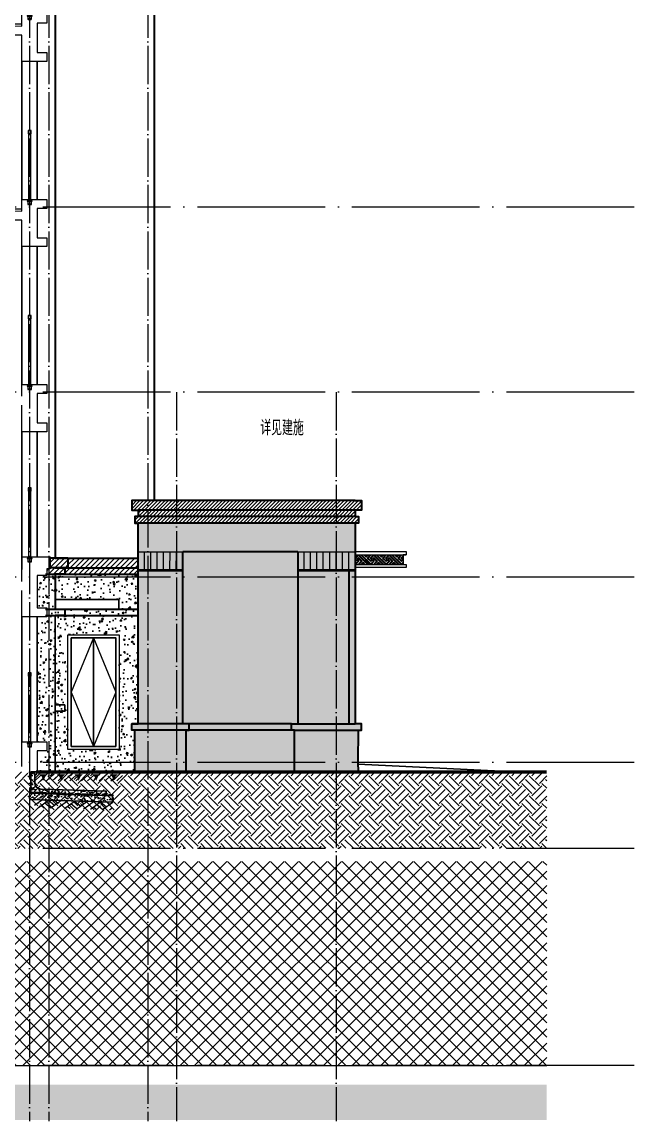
# Model space of a CAD drawing. Extents: x 27938 to 725830, y -209821 to 1628073.
# Drawn here: x 302108 to 311695, y -116695 to -99476 of the extents above; entities that cross this region are included whole.
import ezdxf
from ezdxf.xclip import XClip

# ---------------------------------------------------------------- set-up
doc = ezdxf.new("R2010")
doc.units = 0
doc.header["$LTSCALE"] = 1000
doc.header["$MEASUREMENT"] = 0
doc.header["$XCLIPFRAME"] = 0
for name, pattern in [('#P_--_20B1_001_t3$0$DASH', [0.35, 0.25, -0.1]), ('DASH', [0.35, 0.25, -0.1]), ('DOTE', [2.42, 2, -0.2, 0.02, -0.2])]:
    doc.linetypes.add(name, pattern=pattern)
for name, color, linetype in [('3-剖面填充（细）', 250, 'Continuous'), ('5-平立面看线1', 45, 'Continuous'), ('COLUMN', 9, 'Continuous'), ('PUB_TEXT', 4, 'Continuous'), ('实线层', 7, 'Continuous'), ('看线', 251, 'Continuous'), ('立面-看线', 251, 'Continuous')]:
    doc.layers.add(name, color=color, linetype=linetype)
for name, color, linetype, lineweight in [('DOTE', 19, 'DOTE', 9), ('PUB_HATCH', 8, 'Continuous', 9), ('S_WINDOW', 144, 'Continuous', 15), ('WALL', 9, 'Continuous', 40), ('WINDOW', 144, 'Continuous', 15), ('内粉刷', 37, 'Continuous', 9), ('填充', 251, 'Continuous', 5), ('栏杆', 163, 'Continuous', 5), ('立面-中轮廓线', 213, 'Continuous', 35), ('立面-普通轮廓', 7, 'Continuous', 18), ('立面-栏杆', 105, 'Continuous', 15), ('立面-窗', 129, 'Continuous', 30), ('立面-窗开启线', 250, 'Continuous', 13), ('粉刷', 251, 'Continuous', 9), ('细细', 250, 'Continuous', 0)]:
    doc.layers.add(name, color=color, linetype=linetype, lineweight=lineweight)
doc.styles.add('_TCH_AXIS', font='COMPLEX', dxfattribs={"bigfont": 'GBCBIG'})
pattern_1 = [(50, (28072.99, 249033.25), (143.452037, -12.550427), [15, -165]), (355, (28072.99, 249033.25), (-27.750267, 150.438427), [12, -132]), (100.4514, (28084.94, 249032.2), (115.701876, 137.88791), [12.74804, -140.22842]), (46.1842, (28072.99, 249073.25), (213.44821, -33.1038), [22.5, -247.5]), (96.6356, (28090.77, 249070.5), (186.93254, 194.82357), [19.12206, -210.3426]), (351.1842, (28072.99, 249073.25), (186.93239, 194.82372), [18, -198]), (21, (28092.99, 249063.25), (119.38141, -80.52378), [15, -165]), (326, (28092.99, 249063.25), (48.663066, 145.03001), [12, -132]), (71.4514, (28102.93, 249056.54), (168.044526, 64.5061), [12.74804, -140.22842]), (37.5, (28072.986, 249033.25), (2.431971, 66.578771), [0, -130.4, 0, -134, 0, -132.5]), (7.5, (28072.986, 249033.25), (52.613907, 78.882342), [0, -76.4, 0, -127.4, 0, -50.5]), (327.5, (28028.386, 249033.25), (106.764487, -4.510974), [0, -50, 0, -156, 0, -207]), (317.5, (28008.39, 249033.25), (116.637234, 20.020996), [0, -65, 0, -103.6, 0, -147])]
pattern_2 = [(0, (-467778.096, -379672.087), (16.66875, 9.623705), [11.1125, -22.225]), (120, (-467778.096, -379672.087), (-16.66874801, 9.62370845), [11.1125, -22.225]), (60, (-467778.096, -379672.087), (1.99e-06, 19.24741345), [-22.225, 11.1125])]
pattern_3 = [(315, (145053.3697, 680712.4302), (-1.76776695, -1.76776695), []), (315, (145054.5482, 680712.4302), (-1.76776695, -1.76776695), [])]
pattern_4 = [(315, (145053.3697, 678374.192), (-1.76776695, -1.76776695), []), (315, (145054.5482, 678374.192), (-1.76776695, -1.76776695), [])]
pattern_5 = [(37.5, (-467778.096, -379672.087), (-0.32000626, 9.78826475), [0, -7.7216, 0, -8.636, 0, -8.255]), (7.5, (-467778.096, -379672.087), (8.99046566, 14.33650201), [0, -4.1656, 0, -6.9596, 0, -2.667]), (327.5, (-467784.344, -379672.087), (15.819847405, 0.02874369), [0, -2.54, 0, -9.144, 0, -11.938]), (317.5, (-467784.344, -379672.087), (15.27112905, 4.45858647), [0, -1.27, 0, -5.9944, 0, -6.858])]

# ---------------------------------------------------------------- blocks, each defined once
blk = doc.blocks.new('$LinePat$素土夯实')
at = {"color": 0}
for p, q in [((0, -210), (210, 0)), ((120, -300), (420, 0)), ((420, 0), (608, -188)), ((495, -300), (795, 0)), ((615, 0), (705, -90)), ((210, -210), (300, -300)), ((315, -105), (502, -293)), ((705, -300), (795, -210))]:
    blk.add_line(p, q, dxfattribs=at)
blk = doc.blocks.new('$LinePat$自然土壤')
at = {"color": 0}
for p, q in [((0, -90), (71, -19)), ((0, -300), (211, -89)), ((210, -300), (286, -224)), ((420, -300), (630, -90))]:
    blk.add_line(p, q, dxfattribs=at)
for points in [[(0, 0), (630, 0), (168, -45), (462, -45)], [(168, -45), (462, -45), (252, -132), (378, -132)], [(252, -132), (378, -132), (315, -300)]]:
    blk.add_solid(points, dxfattribs=at)
blk = doc.blocks.new('sanshui')
at = {"layer": '粉刷'}
h = blk.add_hatch(dxfattribs=at)
h.set_pattern_fill('混凝土', color=256, scale=20)
h.set_pattern_definition(pattern_1)
edge = h.paths.add_edge_path()
edge.add_line((346318, 427330), (346258, 427330))
edge.add_line((346258, 427330), (346258, 427160))
edge.add_arc((346158, 427160), 100, 271.7184, 360, ccw=False)
edge.add_line((346161, 427060), (345138, 427030))
edge.add_line((345138, 427030), (345138, 426970))
edge.add_line((345138, 426970), (346318, 427005))
edge.add_line((346318, 427005), (346318, 427330))
h = blk.add_hatch(dxfattribs=at)
h.set_pattern_fill('混凝土', color=256, scale=20)
h.set_pattern_definition(pattern_1)
h.paths.add_polyline_path([(346338, 426896), (346338, 426996), (345038, 426957), (345038, 426857)])
at = {"layer": 'COLUMN'}
for p, q in [((346258, 427330), (346318, 427330)), ((346258, 427160), (346258, 427330)), ((346318, 426995), (346318, 427330)), ((346161, 427060), (345138, 427030)), ((345138, 426960), (345138, 427030)), ((346338, 426996), (345038, 426957)), ((345038, 426857), (345038, 426957)), ((346338, 426896), (345038, 426857))]:
    blk.add_line(p, q, dxfattribs=at)
blk.add_arc((346158, 427160), 100, 271.7184, 0, dxfattribs=at)
at = {"layer": '立面-中轮廓线', "linetype": 'DASH', "ltscale": 0.3}
blk.add_lwpolyline([(345028, 426857), (345028, 426966), (346318, 427005)], dxfattribs=at)
at = {"layer": '粉刷'}
blk.add_line((344881, 427330), (346258, 427330), dxfattribs=at)
at = {"layer": '粉刷', "yscale": 0.4, "zscale": 0.4}
for name, p, xscale, rotation in [('$LinePat$自然土壤', (345157, 427310), -0.4369306507241237, 359.9999999999903), ('$LinePat$自然土壤', (345432, 427310), -0.4369306507241237, 359.9999999999903), ('$LinePat$自然土壤', (345707, 427310), -0.4369306507241237, 359.9999999999903), ('$LinePat$自然土壤', (345983, 427310), -0.4369306507241237, 359.9999999999903), ('$LinePat$自然土壤', (346258, 427310), -0.4369306507241237, 359.9999999999903), ('$LinePat$素土夯实', (345444, 426869), -0.5117605352322558, 1.718358001643932), ('$LinePat$素土夯实', (345851, 426881), -0.5117605352322558, 1.718358001643932), ('$LinePat$素土夯实', (346258, 426893), -0.5117605352322558, 1.718358001643932)]:
    blk.add_blockref(name, p, dxfattribs=dict(at, xscale=xscale, rotation=rotation))
blk = doc.blocks.new('A$C1D9D50FA')
at = {"layer": '立面-栏杆'}
for p, q in [((-15, 0), (-15, 1050)), ((15, 1050), (15, 0))]:
    blk.add_line(p, q, dxfattribs=at)
at = {"layer": '立面-栏杆', "linetype": 'DASH', "ltscale": 0.1}
for p, q in [((40, 0), (-40, 0)), ((-40, 0), (-40, -7)), ((40, -7), (40, 0)), ((-40, -7), (-30, -7)), ((-30, -7), (-30, -51)), ((-22, -7), (22, -7)), ((-22, -51), (-22, -7)), ((-15, -53), (-21, -53)), ((-21, -60), (-15, -60)), ((-13, -57), (-13, -56)), ((13, -56), (13, -57)), ((21, -53), (15, -53)), ((15, -60), (21, -60)), ((22, -7), (22, -51)), ((30, -7), (40, -7)), ((30, -51), (30, -7))]:
    blk.add_line(p, q, dxfattribs=at)
at = {"layer": '立面-栏杆'}
for points in [[(25, 1100), (-25, 1100), (-25, 1050), (25, 1050)], [(19, 1094), (-19, 1094), (-19, 1056), (19, 1056)]]:
    blk.add_lwpolyline(points, close=True, dxfattribs=at)
at = {"layer": '立面-栏杆', "linetype": 'DASH', "ltscale": 0.1}
for centre, major_axis, start_param, end_param in [((-21, -51), (6.36, 6.36), 2.356194, 3.926991), ((-21, -51), (1.27, 1.27), 2.356194, 3.926991), ((-15, -56), (1.91, 1.91), 5.497787, 7.068583), ((-15, -57), (1.91, 1.91), 3.926991, 5.497787), ((15, -56), (1.91, 1.91), 0.785398, 2.356194), ((17, -55), (3.53, 3.53), 2.748894, 3.534292), ((21, -51), (-6.36, 6.36), 2.356194, 3.926991), ((21, -51), (-1.27, 1.27), 2.356194, 3.926991)]:
    blk.add_ellipse(centre, major_axis=major_axis, ratio=1, start_param=start_param, end_param=end_param, dxfattribs=at)
blk = doc.blocks.new('afzdfsregf')
at = {"layer": '细细'}
h = blk.add_hatch(dxfattribs=at)
h.set_pattern_fill('金属', color=256, style=0)
h.set_pattern_definition(pattern_3)
h.paths.add_polyline_path([(221064, 608914), (221044, 608914), (221044, 608927), (220994, 608927), (220994, 608914), (220974, 608914), (220974, 608959), (221064, 608959)])
h.paths.add_polyline_path([(221046, 608929), (221046, 608916), (221062, 608916), (221062, 608957), (220976, 608957), (220976, 608916), (220992, 608916), (220992, 608929)], flags=16)
h = blk.add_hatch(dxfattribs=at)
h.set_pattern_fill('金属', color=256, style=0)
h.set_pattern_definition(pattern_3)
h.paths.add_polyline_path([(220996, 608925), (220996, 608900), (221008, 608900), (221008, 608910), (221029, 608910), (221029, 608900), (221041, 608900), (221041, 608925)])
h.paths.add_polyline_path([(221039, 608923), (221039, 608902), (221031, 608902), (221031, 608912), (221006, 608912), (221006, 608902), (220998, 608902), (220998, 608923)], flags=16)
h = blk.add_hatch(color=256, dxfattribs=at)
edge = h.paths.add_edge_path()
edge.add_line((221023, 608910), (221023, 608898))
edge.add_arc((221019, 608890), 9.44, 61.5175, 118.4825)
edge.add_line((221014, 608898), (221014, 608910))
edge.add_arc((221019, 608919), 9.44, 241.5175, 298.4825)
h = blk.add_hatch(dxfattribs=at)
h.set_pattern_fill('金属', color=256, style=0)
h.set_pattern_definition(pattern_4)
h.paths.add_polyline_path([(221064, 606704), (221044, 606704), (221044, 606690), (220994, 606690), (220994, 606704), (220974, 606704), (220974, 606659), (221064, 606659)])
h.paths.add_polyline_path([(221046, 606688), (221046, 606702), (221062, 606702), (221062, 606661), (220976, 606661), (220976, 606702), (220992, 606702), (220992, 606688)], flags=16)
h = blk.add_hatch(dxfattribs=at)
h.set_pattern_fill('金属', color=256, style=0)
h.set_pattern_definition(pattern_4)
h.paths.add_polyline_path([(220996, 606692), (220996, 606717), (221008, 606717), (221008, 606707), (221029, 606707), (221029, 606717), (221041, 606717), (221041, 606692)])
h.paths.add_polyline_path([(221039, 606694), (221039, 606715), (221031, 606715), (221031, 606705), (221006, 606705), (221006, 606715), (220998, 606715), (220998, 606694)], flags=16)
h = blk.add_hatch(color=256, dxfattribs=at)
edge = h.paths.add_edge_path()
edge.add_line((221023, 606707), (221023, 606719))
edge.add_arc((221019, 606728), 9.44, 241.5175, 298.4825, ccw=False)
edge.add_line((221014, 606719), (221014, 606707))
edge.add_arc((221019, 606699), 9.44, 61.5175, 118.4825, ccw=False)
at = {"layer": 'S_WINDOW'}
for p, q in [((220974, 606704), (220974, 608914)), ((220996, 606717), (220996, 608900)), ((221041, 606717), (221041, 608900)), ((221064, 606704), (221064, 608914))]:
    blk.add_line(p, q, dxfattribs=at)
for points in [[(220974, 608959), (220974, 608914), (220994, 608914), (220994, 608927), (221044, 608927), (221044, 608914), (221064, 608914), (221064, 608959)], [(220976, 608957), (220976, 608916), (220992, 608916), (220992, 608929), (221046, 608929), (221046, 608916), (221062, 608916), (221062, 608957)], [(220996, 608925), (220996, 608900), (221008, 608900), (221008, 608910), (221029, 608910), (221029, 608900), (221041, 608900), (221041, 608925)], [(220998, 608923), (220998, 608902), (221006, 608902), (221006, 608912), (221031, 608912), (221031, 608902), (221039, 608902), (221039, 608923)], [(220974, 606659), (220974, 606704), (220994, 606704), (220994, 606690), (221044, 606690), (221044, 606704), (221064, 606704), (221064, 606659)], [(220976, 606661), (220976, 606702), (220992, 606702), (220992, 606688), (221046, 606688), (221046, 606702), (221062, 606702), (221062, 606661)], [(220996, 606692), (220996, 606717), (221008, 606717), (221008, 606707), (221029, 606707), (221029, 606717), (221041, 606717), (221041, 606692)], [(220998, 606694), (220998, 606715), (221006, 606715), (221006, 606705), (221031, 606705), (221031, 606715), (221039, 606715), (221039, 606694)]]:
    blk.add_lwpolyline(points, close=True, dxfattribs=at)
at = {"layer": '细细'}
for points in [[(221008, 608900), (221008, 606717)], [(221014, 606719), (221014, 608910)], [(221023, 606719), (221023, 608910)], [(221029, 608900), (221029, 606717)]]:
    blk.add_lwpolyline(points, dxfattribs=at)
for points in [[(221023, 608910), (221023, 608898, 0.253805), (221014, 608898), (221014, 608910, 0.253805)], [(221023, 606707), (221023, 606719, -0.253805), (221014, 606719), (221014, 606707, -0.253805)]]:
    blk.add_lwpolyline(points, format="xyb", close=True, dxfattribs=at)
blk = doc.blocks.new('A$C39C008DC')
at = {"layer": '实线层', "color": 5}
for p, q in [((255, 678), (265, 706)), ((255, 678), (265, 706)), ((353, 669), (263, 702)), ((353, 669), (264, 702)), ((355, 674), (265, 706)), ((355, 674), (265, 706)), ((265, 706), (265, 706)), ((304, 696), (297, 695)), ((323, 685), (297, 695)), ((304, 696), (311, 715)), ((304, 696), (319, 690)), ((326, 709), (311, 715)), ((319, 690), (326, 709)), ((319, 690), (323, 685)), ((31, 60), (256, 678)), ((257, 678), (32, 60)), ((32, 60), (257, 677)), ((260, 676), (35, 59)), ((260, 676), (36, 59)), ((334, 649), (109, 32)), ((334, 649), (110, 32)), ((118, 29), (343, 646)), ((343, 646), (119, 29)), ((119, 29), (344, 646)), ((345, 645), (255, 678)), ((280, 678), (281, 681)), ((282, 676), (280, 678)), ((281, 672), (286, 685)), ((281, 681), (284, 681)), ((285, 676), (282, 676)), ((284, 681), (286, 679)), ((286, 679), (285, 676)), ((321, 657), (326, 671)), ((321, 663), (322, 666)), ((323, 661), (321, 663)), ((322, 666), (324, 667)), ((325, 662), (323, 661)), ((324, 667), (326, 664)), ((326, 664), (325, 662)), ((345, 646), (355, 674)), ((345, 645), (355, 673)), ((355, 673), (355, 673)), ((31, 61), (20, 32)), ((30, 61), (20, 33)), ((110, 0), (20, 33)), ((20, 33), (20, 33)), ((110, 0), (20, 32)), ((112, 5), (22, 38)), ((111, 5), (22, 37)), ((120, 28), (30, 61)), ((120, 28), (32, 60)), ((54, 49), (49, 35)), ((50, 45), (49, 42)), ((49, 42), (51, 40)), ((53, 45), (50, 45)), ((51, 40), (53, 40)), ((54, 43), (53, 45)), ((53, 40), (54, 43)), ((93, 29), (92, 26)), ((92, 26), (94, 24)), ((98, 33), (93, 20)), ((96, 29), (93, 29)), ((94, 24), (97, 24)), ((98, 27), (96, 29)), ((97, 24), (98, 27)), ((120, 28), (110, 0)), ((120, 28), (110, 0)), ((110, 0), (110, 0))]:
    blk.add_line(p, q, dxfattribs=at)
for points in [[(263, 702), (263, 702), (263, 702), (264, 702), (264, 702)], [(353, 669), (353, 669), (353, 669), (353, 669), (353, 669)], [(22, 38), (22, 37), (22, 37), (22, 37), (22, 37)], [(112, 5), (112, 5), (112, 5), (111, 5), (111, 5)]]:
    blk.add_lwpolyline(points, dxfattribs=at)
for centre, radius in [((283, 679), 10), ((283, 679), 9.5), ((323, 664), 10), ((323, 664), 9.5), ((52, 42), 9.5), ((52, 42), 10), ((95, 26), 10), ((95, 26), 9.5)]:
    blk.add_circle(centre, radius, dxfattribs=at)
for centre, start, end in [((265, 706), 70, 160), ((355, 673), 340, 70), ((20, 33), 160, 250), ((110, 0), 250, 340)]:
    blk.add_arc(centre, 0.5, start, end, dxfattribs=at)
blk = doc.blocks.new('GDGDCDTVD')
at = {"layer": '立面-普通轮廓'}
blk.add_lwpolyline([(345854, -35505), (345054, -35505), (345054, -33305), (345854, -33305)], close=True, dxfattribs=at)
at = {"layer": '立面-窗'}
blk.add_lwpolyline([(345804, -35455), (345104, -35455), (345104, -33355), (345804, -33355)], close=True, dxfattribs=at)
at = {"layer": '立面-窗开启线', "linetype": '#P_--_20B1_001_t3$0$DASH', "ltscale": 0.5}
blk.add_lwpolyline([(345804, -33355), (345054, -34405), (345804, -35455)], dxfattribs=at)
blk = doc.blocks.new('SCSCSSsc')
at = {"layer": '立面-看线'}
h = blk.add_hatch(dxfattribs=at)
h.set_pattern_fill('碎沙', color=256, scale=4)
h.set_pattern_definition(pattern_5)
h.paths.add_polyline_path([(333275, 5690), (333475, 5690), (333475, 5745), (333275, 5745)])
h = blk.add_hatch(dxfattribs=at)
h.set_pattern_fill('HONEY', color=256, scale=7)
h.set_pattern_definition(pattern_2)
h.paths.add_polyline_path([(340675, 5705), (333475, 5705), (333475, 5690), (340675, 5690)])
h = blk.add_hatch(dxfattribs=at)
h.set_pattern_fill('碎沙', color=256, scale=4)
h.set_pattern_definition(pattern_5)
h.paths.add_polyline_path([(340875, 5690), (340675, 5690), (340675, 5745), (340875, 5745)])
h = blk.add_hatch(dxfattribs=at)
h.set_pattern_fill('HONEY', color=256, scale=7)
h.set_pattern_definition(pattern_2)
h.paths.add_polyline_path([(333245, 5590), (333275, 5590), (333275, 5175), (333330, 5175), (333330, 5145), (333245, 5145)])
h = blk.add_hatch(dxfattribs=at)
h.set_pattern_fill('HONEY', color=256, scale=7)
h.set_pattern_definition(pattern_2)
h.paths.add_polyline_path([(340905, 5590), (340875, 5590), (340875, 5175), (340820, 5175), (340820, 5145), (340905, 5145)])
at = {"layer": 'PUB_HATCH', "color": 215, "true_color": 0xa953a0}
blk.add_line((333475, 5705), (340675, 5705), dxfattribs=at)
for points in [[(333245, 5590), (333245, 5145), (333330, 5145)], [(340905, 5590), (340905, 5145), (340820, 5145)]]:
    blk.add_lwpolyline(points, dxfattribs=at)
at = {"layer": 'S_WINDOW'}
for points in [[(333330, 5775), (333420, 5775), (333420, 5745), (333330, 5745)], [(340820, 5775), (340730, 5775), (340730, 5745), (340820, 5745)]]:
    blk.add_lwpolyline(points, close=True, dxfattribs=at)
at = {"layer": 'WALL', "color": 7}
for points in [[(333275, 5745), (333475, 5745), (333475, 5690), (333275, 5690)], [(340875, 5745), (340675, 5745), (340675, 5690), (340875, 5690)]]:
    blk.add_lwpolyline(points, close=True, dxfattribs=at)
at = {"layer": '内粉刷'}
for points in [[(331695, 5710), (331695, 5895), (331305, 5895), (331305, 5755), (331455, 5755), (331455, 5295), (330955, 5295), (330955, 5155), (331695, 5155), (331695, 5570), (333225, 5570), (333225, 5125), (333330, 5125)], [(341655, 5710), (341655, 5895), (342045, 5895), (342045, 5755), (341895, 5755), (341895, 5295), (342045, 5295), (342045, 5155), (341655, 5155), (341655, 5570)], [(340925, 5745), (333225, 5745), (333225, 5730), (331695, 5710)], [(340925, 5745), (340925, 5730), (341655, 5710)], [(333420, 5155), (333495, 5155), (333495, 5570), (337855, 5570)], [(337855, 5570), (337855, 5255), (338095, 5255), (338095, 5570)], [(338095, 5570), (340655, 5570), (340655, 5155), (340730, 5155)], [(341655, 5570), (340925, 5570), (340925, 5125), (340820, 5125)]]:
    blk.add_lwpolyline(points, dxfattribs=at)
at = {"layer": '看线', "color": 252, "true_color": 0x939598}
for p, q in [((332295, 5748), (332295, 8470)), ((337855, 8155), (336575, 8155)), ((331305, 5978), (331305, 8055)), ((331305, 5295), (331305, 5702))]:
    blk.add_line(p, q, dxfattribs=at)
at = {"layer": '看线'}
for p, q in [((331695, 5895), (331695, 8055)), ((333225, 5775), (333225, 8025)), ((333495, 5775), (333495, 8055)), ((340655, 5775), (340655, 8055)), ((340925, 5775), (340925, 8025)), ((341655, 8055), (341655, 5895)), ((341655, 8025), (341655, 5895)), ((341895, 8055), (341895, 5895))]:
    blk.add_line(p, q, dxfattribs=at)
at = {"layer": '看线', "color": 252, "true_color": 0x939598}
for points in [[(339375, 5775), (339375, 8470)], [(336575, 5775), (336575, 8155)], [(337855, 5775), (337855, 8155)]]:
    blk.add_lwpolyline(points, dxfattribs=at)
at = {"layer": '看线', "color": 32}
for points in [[(340925, 5775), (333225, 5775), (333225, 5760), (331695, 5740)], [(340925, 5775), (340925, 5760), (341655, 5740)]]:
    blk.add_lwpolyline(points, dxfattribs=at)
at = {"layer": '立面-中轮廓线'}
for p, q in [((342175, 8675), (342175, 5775)), ((343725, 8675), (343725, 5775))]:
    blk.add_line(p, q, dxfattribs=at)
for name, p in [('afzdfsregf', (112356, -600884)), ('GDGDCDTVD', (-5379, 41280)), ('A$C1D9D50FA', (331575, 5875)), ('A$C1D9D50FA', (341775, 5875)), ('A$C39C008DC', (330975, 5295))]:
    blk.add_blockref(name, p)
at = {"xscale": -1}
blk.add_blockref('afzdfsregf', (561794, -600884), dxfattribs=at)
blk = doc.blocks.new('A$C0A34545E')
at = {"layer": '栏杆'}
for p, q in [((0, 450), (0, 360)), ((157.5, 37.5), (157.5, 412.5)), ((187.5, 37.5), (187.5, 412.5)), ((345, 450), (345, 360)), ((0, 0), (0, 90)), ((345, 0), (345, 90))]:
    blk.add_line(p, q, dxfattribs=at)
for points in [[(0, 450), (345, 450)], [(0, 360), (37.5, 360)], [(37.5, 360), (37.5, 412.5)], [(37.5, 412.5), (157.5, 412.5)], [(307.5, 412.5), (187.5, 412.5)], [(307.5, 360), (307.5, 412.5)], [(345, 360), (307.5, 360)], [(0, 90), (37.5, 90)], [(0, 0), (345, 0)], [(37.5, 90), (37.5, 37.5)], [(37.5, 37.5), (157.5, 37.5)], [(307.5, 37.5), (187.5, 37.5)], [(345, 90), (307.5, 90)], [(307.5, 90), (307.5, 37.5)]]:
    blk.add_lwpolyline(points, dxfattribs=at)
blk = doc.blocks.new('A$C18B76059')
at = {"layer": '栏杆', "xscale": -1}
for p in [(397, 4590), (1927, 4590), (3457, 4590), (3967, 4590), (4477, 4590), (6007, 4590), (6517, 4590), (7537, 4590), (8047, 4590), (652, 3825), (1672, 3825), (2692, 3825), (3712, 3825), (4732, 3825), (5752, 3825), (6772, 3825), (7792, 3825), (397, 3570), (1927, 3570), (3457, 3570), (3967, 3570), (4477, 3570), (6007, 3570), (6517, 3570), (7537, 3570), (8047, 3570), (652, 3315), (1672, 3315), (2692, 3315), (3712, 3315), (4732, 3315), (5752, 3315), (6772, 3315), (7792, 3315), (397, 3060), (1927, 3060), (3457, 3060), (3967, 3060), (4477, 3060), (6007, 3060), (6517, 3060), (7537, 3060), (8047, 3060), (397, 2550), (397, 2550), (1927, 2550), (1927, 2550), (3457, 2550), (3457, 2550), (3967, 2550), (3967, 2550), (4477, 2550), (4477, 2550), (6007, 2550), (6007, 2550), (6517, 2550), (6517, 2550), (7537, 2550), (7537, 2550), (8047, 2550), (8047, 2550), (652, 1785), (1672, 1785), (2692, 1785), (3712, 1785), (4732, 1785), (5752, 1785), (6772, 1785), (7792, 1785), (397, 1530), (397, 1530), (1927, 1530), (1927, 1530), (3457, 1530), (3457, 1530), (3967, 1530), (3967, 1530), (4477, 1530), (4477, 1530), (6007, 1530), (6007, 1530), (6517, 1530), (6517, 1530), (7537, 1530), (7537, 1530), (8047, 1530), (8047, 1530), (652, 1275), (1672, 1275), (2692, 1275), (3712, 1275), (4732, 1275), (5752, 1275), (6772, 1275), (7792, 1275), (397, 1020), (1927, 1020), (3457, 1020), (3967, 1020), (4477, 1020), (6007, 1020), (6517, 1020), (7537, 1020), (8047, 1020), (397, 510), (1927, 510), (3457, 510), (3967, 510), (4477, 510), (6007, 510), (6517, 510), (7537, 510), (8047, 510), (652, 255), (1672, 255), (2692, 255), (3712, 255), (4732, 255), (5752, 255), (6772, 255), (7792, 255)]:
    blk.add_blockref('A$C0A34545E', p, dxfattribs=at)
at = {"layer": '栏杆'}
for p in [(562, 4590), (1072, 4590), (2092, 4590), (2602, 4590), (4642, 4590), (5152, 4590), (6682, 4590), (8212, 4590), (817, 3825), (1837, 3825), (2857, 3825), (3877, 3825), (4897, 3825), (5917, 3825), (6937, 3825), (7957, 3825), (562, 3570), (1072, 3570), (2092, 3570), (2602, 3570), (4642, 3570), (5152, 3570), (6682, 3570), (8212, 3570), (817, 3315), (1837, 3315), (2857, 3315), (3877, 3315), (4897, 3315), (5917, 3315), (6937, 3315), (7957, 3315), (562, 3060), (1072, 3060), (2092, 3060), (2602, 3060), (4642, 3060), (5152, 3060), (6682, 3060), (8212, 3060), (562, 2550), (562, 2550), (1072, 2550), (1072, 2550), (2092, 2550), (2092, 2550), (2602, 2550), (2602, 2550), (4642, 2550), (4642, 2550), (5152, 2550), (5152, 2550), (6682, 2550), (6682, 2550), (8212, 2550), (8212, 2550), (817, 1785), (1837, 1785), (2857, 1785), (3877, 1785), (4897, 1785), (5917, 1785), (6937, 1785), (7957, 1785), (562, 1530), (562, 1530), (1072, 1530), (1072, 1530), (2092, 1530), (2092, 1530), (2602, 1530), (2602, 1530), (4642, 1530), (4642, 1530), (5152, 1530), (5152, 1530), (6682, 1530), (6682, 1530), (8212, 1530), (8212, 1530), (817, 1275), (1837, 1275), (2857, 1275), (3877, 1275), (4897, 1275), (5917, 1275), (6937, 1275), (7957, 1275), (562, 1020), (1072, 1020), (2092, 1020), (2602, 1020), (4642, 1020), (5152, 1020), (6682, 1020), (8212, 1020), (562, 510), (1072, 510), (2092, 510), (2602, 510), (4642, 510), (5152, 510), (6682, 510), (8212, 510), (817, 255), (1837, 255), (2857, 255), (3877, 255), (4897, 255), (5917, 255), (6937, 255), (7957, 255)]:
    blk.add_blockref('A$C0A34545E', p, dxfattribs=at)
for p, rotation in [((0, 4732), 270), ((652, 4785), 180), ((1672, 4785), 180), ((1530, 4732), 270), ((2692, 4785), 180), ((3060, 4732), 270), ((3712, 4785), 180), ((3570, 4732), 270), ((4080, 4732), 270), ((4732, 4785), 180), ((5752, 4785), 180), ((5610, 4732), 270), ((6120, 4732), 270), ((6772, 4785), 180), ((7140, 4732), 270), ((7792, 4785), 180), ((7650, 4732), 270), ((397, 4530), 180), ((255, 4477), 270), ((1275, 4477), 270), ((1927, 4530), 180), ((2295, 4477), 270), ((3457, 4530), 180), ((3315, 4477), 270), ((3967, 4530), 180), ((4477, 4530), 180), ((4335, 4477), 270), ((5355, 4477), 270), ((6007, 4530), 180), ((6517, 4530), 180), ((6375, 4477), 270), ((7537, 4530), 180), ((7395, 4477), 270), ((8047, 4530), 180), ((960, 3877), 90), ((1470, 3877), 90), ((2490, 3877), 90), ((3000, 3877), 90), ((5040, 3877), 90), ((5550, 3877), 90), ((7080, 3877), 90), ((8610, 3877), 90), ((397, 4020), 180), ((1215, 3622), 90), ((1927, 4020), 180), ((2235, 3622), 90), ((3255, 3622), 90), ((3457, 4020), 180), ((3967, 4020), 180), ((4275, 3622), 90), ((4477, 4020), 180), ((5295, 3622), 90), ((6007, 4020), 180), ((6315, 3622), 90), ((6517, 4020), 180), ((7335, 3622), 90), ((7537, 4020), 180), ((8047, 4020), 180), ((8355, 3622), 90), ((652, 3765), 180), ((960, 3367), 90), ((1470, 3367), 90), ((1672, 3765), 180), ((2490, 3367), 90), ((2692, 3765), 180), ((3000, 3367), 90), ((3712, 3765), 180), ((4732, 3765), 180), ((5040, 3367), 90), ((5550, 3367), 90), ((5752, 3765), 180), ((6772, 3765), 180), ((7080, 3367), 90), ((7792, 3765), 180), ((8610, 3367), 90), ((397, 3510), 180), ((397, 3510), 180), ((255, 3457), 270), ((1275, 3457), 270), ((1927, 3510), 180), ((1927, 3510), 180), ((2295, 3457), 270), ((3457, 3510), 180), ((3457, 3510), 180), ((3315, 3457), 270), ((3967, 3510), 180), ((3967, 3510), 180), ((4477, 3510), 180), ((4477, 3510), 180), ((4335, 3457), 270), ((5355, 3457), 270), ((6007, 3510), 180), ((6007, 3510), 180), ((6517, 3510), 180), ((6517, 3510), 180), ((6375, 3457), 270), ((7537, 3510), 180), ((7537, 3510), 180), ((7395, 3457), 270), ((8047, 3510), 180), ((8047, 3510), 180), ((0, 3202), 270), ((652, 3255), 180), ((1672, 3255), 180), ((1530, 3202), 270), ((2692, 3255), 180), ((3060, 3202), 270), ((3712, 3255), 180), ((3570, 3202), 270), ((4080, 3202), 270), ((4732, 3255), 180), ((5752, 3255), 180), ((5610, 3202), 270), ((6120, 3202), 270), ((6772, 3255), 180), ((7140, 3202), 270), ((7792, 3255), 180), ((7650, 3202), 270), ((1215, 2602), 90), ((2235, 2602), 90), ((3255, 2602), 90), ((4275, 2602), 90), ((5295, 2602), 90), ((6315, 2602), 90), ((7335, 2602), 90), ((8355, 2602), 90), ((0, 2692), 270), ((652, 2745), 180), ((1672, 2745), 180), ((1530, 2692), 270), ((2692, 2745), 180), ((3060, 2692), 270), ((3712, 2745), 180), ((3570, 2692), 270), ((4080, 2692), 270), ((4732, 2745), 180), ((5752, 2745), 180), ((5610, 2692), 270), ((6120, 2692), 270), ((6772, 2745), 180), ((7140, 2692), 270), ((7792, 2745), 180), ((7650, 2692), 270), ((397, 2490), 180), ((255, 2437), 270), ((1275, 2437), 270), ((1927, 2490), 180), ((2295, 2437), 270), ((3457, 2490), 180), ((3315, 2437), 270), ((3967, 2490), 180), ((4477, 2490), 180), ((4335, 2437), 270), ((5355, 2437), 270), ((6007, 2490), 180), ((6517, 2490), 180), ((6375, 2437), 270), ((7537, 2490), 180), ((7395, 2437), 270), ((8047, 2490), 180), ((960, 1837), 90), ((1470, 1837), 90), ((2490, 1837), 90), ((3000, 1837), 90), ((5040, 1837), 90), ((5550, 1837), 90), ((7080, 1837), 90), ((8610, 1837), 90), ((397, 1980), 180), ((1215, 1582), 90), ((1927, 1980), 180), ((2235, 1582), 90), ((3255, 1582), 90), ((3457, 1980), 180), ((3967, 1980), 180), ((4275, 1582), 90), ((4477, 1980), 180), ((5295, 1582), 90), ((6007, 1980), 180), ((6315, 1582), 90), ((6517, 1980), 180), ((7335, 1582), 90), ((7537, 1980), 180), ((8047, 1980), 180), ((8355, 1582), 90), ((0, 1672), 270), ((652, 1725), 180), ((1672, 1725), 180), ((1530, 1672), 270), ((2692, 1725), 180), ((3060, 1672), 270), ((3712, 1725), 180), ((3570, 1672), 270), ((4080, 1672), 270), ((4732, 1725), 180), ((5752, 1725), 180), ((5610, 1672), 270), ((6120, 1672), 270), ((6772, 1725), 180), ((7140, 1672), 270), ((7792, 1725), 180), ((7650, 1672), 270), ((397, 1470), 180), ((255, 1417), 270), ((1275, 1417), 270), ((1927, 1470), 180), ((2295, 1417), 270), ((3457, 1470), 180), ((3315, 1417), 270), ((3967, 1470), 180), ((4477, 1470), 180), ((4335, 1417), 270), ((5355, 1417), 270), ((6007, 1470), 180), ((6517, 1470), 180), ((6375, 1417), 270), ((7537, 1470), 180), ((7395, 1417), 270), ((8047, 1470), 180), ((0, 1162), 270), ((652, 1215), 180), ((1672, 1215), 180), ((1530, 1162), 270), ((2692, 1215), 180), ((3060, 1162), 270), ((3712, 1215), 180), ((3570, 1162), 270), ((4080, 1162), 270), ((4732, 1215), 180), ((5752, 1215), 180), ((5610, 1162), 270), ((6120, 1162), 270), ((6772, 1215), 180), ((7140, 1162), 270), ((7792, 1215), 180), ((7650, 1162), 270), ((1215, 562), 90), ((2235, 562), 90), ((3255, 562), 90), ((4275, 562), 90), ((5295, 562), 90), ((6315, 562), 90), ((7335, 562), 90), ((8355, 562), 90), ((960, 307), 90), ((1470, 307), 90), ((2490, 307), 90), ((3000, 307), 90), ((5040, 307), 90), ((5550, 307), 90), ((7080, 307), 90), ((8610, 307), 90), ((397, 450), 180), ((1927, 450), 180), ((3457, 450), 180), ((3967, 450), 180), ((4477, 450), 180), ((6007, 450), 180), ((6517, 450), 180), ((7537, 450), 180), ((8047, 450), 180)]:
    blk.add_blockref('A$C0A34545E', p, dxfattribs=dict(at, rotation=rotation))
at = {"layer": '栏杆', "xscale": -1}
for p, rotation in [((960, 4732), 90), ((817, 4785), 180), ((1470, 4732), 90), ((1837, 4785), 180), ((2490, 4732), 90), ((3000, 4732), 90), ((2857, 4785), 180), ((3877, 4785), 180), ((5040, 4732), 90), ((4897, 4785), 180), ((5550, 4732), 90), ((5917, 4785), 180), ((7080, 4732), 90), ((6937, 4785), 180), ((7957, 4785), 180), ((8610, 4732), 90), ((562, 4530), 180), ((1215, 4477), 90), ((1072, 4530), 180), ((2235, 4477), 90), ((2092, 4530), 180), ((2602, 4530), 180), ((3255, 4477), 90), ((4275, 4477), 90), ((4642, 4530), 180), ((5295, 4477), 90), ((5152, 4530), 180), ((6315, 4477), 90), ((6682, 4530), 180), ((7335, 4477), 90), ((8355, 4477), 90), ((8212, 4530), 180), ((0, 3877), 270), ((1530, 3877), 270), ((3060, 3877), 270), ((3570, 3877), 270), ((4080, 3877), 270), ((5610, 3877), 270), ((6120, 3877), 270), ((7140, 3877), 270), ((7650, 3877), 270), ((255, 3622), 270), ((562, 4020), 180), ((1072, 4020), 180), ((1275, 3622), 270), ((2092, 4020), 180), ((2295, 3622), 270), ((2602, 4020), 180), ((3315, 3622), 270), ((4335, 3622), 270), ((4642, 4020), 180), ((5152, 4020), 180), ((5355, 3622), 270), ((6375, 3622), 270), ((6682, 4020), 180), ((7395, 3622), 270), ((8212, 4020), 180), ((0, 3367), 270), ((817, 3765), 180), ((1530, 3367), 270), ((1837, 3765), 180), ((2857, 3765), 180), ((3060, 3367), 270), ((3570, 3367), 270), ((3877, 3765), 180), ((4080, 3367), 270), ((4897, 3765), 180), ((5610, 3367), 270), ((5917, 3765), 180), ((6120, 3367), 270), ((6937, 3765), 180), ((7140, 3367), 270), ((7650, 3367), 270), ((7957, 3765), 180), ((562, 3510), 180), ((562, 3510), 180), ((1215, 3457), 90), ((1072, 3510), 180), ((1072, 3510), 180), ((2235, 3457), 90), ((2092, 3510), 180), ((2092, 3510), 180), ((2602, 3510), 180), ((2602, 3510), 180), ((3255, 3457), 90), ((4275, 3457), 90), ((4642, 3510), 180), ((4642, 3510), 180), ((5295, 3457), 90), ((5152, 3510), 180), ((5152, 3510), 180), ((6315, 3457), 90), ((6682, 3510), 180), ((6682, 3510), 180), ((7335, 3457), 90), ((8355, 3457), 90), ((8212, 3510), 180), ((8212, 3510), 180), ((960, 3202), 90), ((817, 3255), 180), ((1470, 3202), 90), ((1837, 3255), 180), ((2490, 3202), 90), ((3000, 3202), 90), ((2857, 3255), 180), ((3877, 3255), 180), ((5040, 3202), 90), ((4897, 3255), 180), ((5550, 3202), 90), ((5917, 3255), 180), ((7080, 3202), 90), ((6937, 3255), 180), ((7957, 3255), 180), ((8610, 3202), 90), ((255, 2602), 270), ((1275, 2602), 270), ((2295, 2602), 270), ((3315, 2602), 270), ((4335, 2602), 270), ((5355, 2602), 270), ((6375, 2602), 270), ((7395, 2602), 270), ((960, 2692), 90), ((817, 2745), 180), ((1470, 2692), 90), ((1837, 2745), 180), ((2490, 2692), 90), ((3000, 2692), 90), ((2857, 2745), 180), ((3877, 2745), 180), ((5040, 2692), 90), ((4897, 2745), 180), ((5550, 2692), 90), ((5917, 2745), 180), ((7080, 2692), 90), ((6937, 2745), 180), ((7957, 2745), 180), ((8610, 2692), 90), ((562, 2490), 180), ((1215, 2437), 90), ((1072, 2490), 180), ((2235, 2437), 90), ((2092, 2490), 180), ((2602, 2490), 180), ((3255, 2437), 90), ((4275, 2437), 90), ((4642, 2490), 180), ((5295, 2437), 90), ((5152, 2490), 180), ((6315, 2437), 90), ((6682, 2490), 180), ((7335, 2437), 90), ((8355, 2437), 90), ((8212, 2490), 180), ((0, 1837), 270), ((1530, 1837), 270), ((3060, 1837), 270), ((3570, 1837), 270), ((4080, 1837), 270), ((5610, 1837), 270), ((6120, 1837), 270), ((7140, 1837), 270), ((7650, 1837), 270), ((255, 1582), 270), ((562, 1980), 180), ((1072, 1980), 180), ((1275, 1582), 270), ((2092, 1980), 180), ((2295, 1582), 270), ((2602, 1980), 180), ((3315, 1582), 270), ((4335, 1582), 270), ((4642, 1980), 180), ((5152, 1980), 180), ((5355, 1582), 270), ((6375, 1582), 270), ((6682, 1980), 180), ((7395, 1582), 270), ((8212, 1980), 180), ((960, 1672), 90), ((817, 1725), 180), ((1470, 1672), 90), ((1837, 1725), 180), ((2490, 1672), 90), ((3000, 1672), 90), ((2857, 1725), 180), ((3877, 1725), 180), ((5040, 1672), 90), ((4897, 1725), 180), ((5550, 1672), 90), ((5917, 1725), 180), ((7080, 1672), 90), ((6937, 1725), 180), ((7957, 1725), 180), ((8610, 1672), 90), ((562, 1470), 180), ((1215, 1417), 90), ((1072, 1470), 180), ((2235, 1417), 90), ((2092, 1470), 180), ((2602, 1470), 180), ((3255, 1417), 90), ((4275, 1417), 90), ((4642, 1470), 180), ((5295, 1417), 90), ((5152, 1470), 180), ((6315, 1417), 90), ((6682, 1470), 180), ((7335, 1417), 90), ((8355, 1417), 90), ((8212, 1470), 180), ((960, 1162), 90), ((817, 1215), 180), ((1470, 1162), 90), ((1837, 1215), 180), ((2490, 1162), 90), ((3000, 1162), 90), ((2857, 1215), 180), ((3877, 1215), 180), ((5040, 1162), 90), ((4897, 1215), 180), ((5550, 1162), 90), ((5917, 1215), 180), ((7080, 1162), 90), ((6937, 1215), 180), ((7957, 1215), 180), ((8610, 1162), 90), ((255, 562), 270), ((1275, 562), 270), ((2295, 562), 270), ((3315, 562), 270), ((4335, 562), 270), ((5355, 562), 270), ((6375, 562), 270), ((7395, 562), 270), ((0, 307), 270), ((1530, 307), 270), ((3060, 307), 270), ((3570, 307), 270), ((4080, 307), 270), ((5610, 307), 270), ((6120, 307), 270), ((7140, 307), 270), ((7650, 307), 270), ((562, 450), 180), ((1072, 450), 180), ((2092, 450), 180), ((2602, 450), 180), ((4642, 450), 180), ((5152, 450), 180), ((6682, 450), 180), ((8212, 450), 180)]:
    blk.add_blockref('A$C0A34545E', p, dxfattribs=dict(at, rotation=rotation))
blk = doc.blocks.new('A$C44424E64')
at = {"layer": 'WINDOW', "color": 8}
ref = blk.add_blockref('A$C18B76059', (1324, 1970), dxfattribs=dict(at, xscale=-0.6666666666666669, yscale=0.6666666666666669, zscale=0.6666666666666667, rotation=134.9999999999999))
XClip(ref).set_block_clipping_path([(3580.2591819495, 598.8396887576), (685.7145168341, 3493.3843538732), (526.6154910668, 3334.285328106), (3421.1601561825, 439.7406629905)])
ref = blk.add_blockref('A$C18B76059', (3968, 1970), dxfattribs=dict(at, xscale=-0.6666666666666669, yscale=0.6666666666666669, zscale=0.6666666666666667, rotation=134.9999999999999))
XClip(ref).set_block_clipping_path([(3580.2591819495, 598.8396887576), (518.7848702534, 3660.3140004537), (359.6858444863, 3501.2149746866), (3421.1601561825, 439.7406629905)])
ref = blk.add_blockref('A$C18B76059', (6613, 1970), dxfattribs=dict(at, xscale=-0.6666666666666669, yscale=0.6666666666666669, zscale=0.6666666666666667, rotation=134.9999999999999))
XClip(ref).set_block_clipping_path([(3580.2591819495, 598.8396887576), (518.7848702534, 3660.3140004537), (359.6858444863, 3501.2149746866), (3421.1601561825, 439.7406629905)])
ref = blk.add_blockref('A$C18B76059', (9257, 1970), dxfattribs=dict(at, xscale=-0.6666666666666669, yscale=0.6666666666666669, zscale=0.6666666666666667, rotation=134.9999999999999))
XClip(ref).set_block_clipping_path([(2983.3842314337, 1195.7146392731), (518.7848702534, 3660.3140004537), (359.6858444863, 3501.2149746866), (2824.2852056667, 1036.6156135062)])
blk = doc.blocks.new('HFHFHVCB')
at = {"layer": '3-剖面填充（细）'}
h = blk.add_hatch(dxfattribs=at)
h.set_pattern_fill('ANSI31', color=256, scale=25)
h.set_pattern_definition([(45, (-819491.236, -893270.692), (-28.0633004, 28.0633004), [])])
h.paths.add_polyline_path([(303877, -122691), (303877, -122590), (303927, -122590), (303927, -122490), (303827, -122490), (303827, -122340), (307428, -122340), (307428, -122490), (307328, -122490), (307328, -122590), (307378, -122590), (307378, -122690)])
at = {"layer": '3-剖面填充（细）', "true_color": 0x636466}
h = blk.add_hatch(dxfattribs=at)
h.set_pattern_fill('CROSS', color=251, scale=30)
h.set_pattern_definition([(0, (-61209.03, -287266.06), (47.625, 47.625), [23.8125, -71.4375]), (90, (-61197.126, -287277.964), (-47.625, 47.625), [23.8125, -71.4375])])
h.paths.add_polyline_path([(303877, -126590), (303877, -125937), (303827, -125937), (303827, -125837), (303928, -125837), (303927, -122690), (307328, -122690), (307328, -125837), (307427, -125837), (307428, -125937), (307377, -125937), (307377, -126437), (307377, -126437), (307377, -126590)])
for q in [(307377, -126468), (307378, -126593)]:
    blk.add_line((309828, -126590), q)
at = {"layer": '立面-中轮廓线', "color": 2}
for p, q in [((307327, -122340), (303927, -122340)), ((307327, -122490), (303927, -122490)), ((307327, -122590), (303927, -122590)), ((307327, -122690), (303927, -122690)), ((303927, -123140), (303927, -122690)), ((307328, -122690), (307328, -125837)), ((303928, -125837), (303927, -123140)), ((304627, -125837), (304628, -123140)), ((306429, -123140), (304628, -123140)), ((306429, -123140), (306429, -125837)), ((307228, -123440), (307228, -125837)), ((306328, -125837), (303827, -125837)), ((306428, -125837), (307328, -125837)), ((306328, -125937), (303827, -125937)), ((306378, -125937), (307377, -125937)), ((307378, -126589), (303877, -126590))]:
    blk.add_line(p, q, dxfattribs=at)
for points in [[(303927, -122340), (303827, -122340), (303827, -122490), (303927, -122490), (303927, -122590), (303877, -122590), (303877, -122690), (303927, -122690)], [(307328, -122340), (307428, -122340), (307428, -122490), (307328, -122490), (307328, -122590), (307378, -122590), (307378, -122690), (307328, -122690)], [(303877, -126590), (303877, -126437), (303877, -126437), (303877, -125937), (303827, -125937), (303827, -125837), (303928, -125837)], [(304678, -126590), (304678, -126437), (304678, -126437), (304678, -125937), (304728, -125937), (304728, -125837), (304627, -125837)], [(306378, -126590), (306378, -126437), (306378, -126437), (306378, -125937), (306328, -125937), (306328, -125837), (306428, -125837)], [(307378, -126590), (307377, -126437), (307377, -126437), (307378, -125937), (307428, -125937), (307428, -125837), (307328, -125837)]]:
    blk.add_lwpolyline(points, dxfattribs=at)
at = {"layer": '立面-普通轮廓', "color": 252, "true_color": 0x939598}
for p, q in [((303928, -123141), (304628, -123141)), ((303928, -123421), (303928, -123141)), ((304026, -123421), (304027, -123141)), ((304126, -123421), (304127, -123141)), ((304226, -123421), (304227, -123141)), ((304326, -123421), (304327, -123141)), ((304426, -123421), (304427, -123141)), ((304526, -123421), (304527, -123141)), ((304628, -123141), (304628, -123141)), ((304628, -123421), (304628, -123141)), ((306429, -123140), (307328, -123140)), ((306429, -123420), (306429, -123140)), ((306528, -123420), (306528, -123140)), ((306628, -123420), (306628, -123140)), ((306728, -123420), (306728, -123140)), ((306828, -123420), (306828, -123140)), ((306928, -123420), (306928, -123140)), ((307028, -123420), (307028, -123140)), ((307128, -123420), (307128, -123140)), ((307228, -123420), (307228, -123140)), ((307328, -123140), (307328, -123140)), ((307328, -123420), (307328, -123140)), ((303928, -123421), (304628, -123421)), ((303928, -123440), (304628, -123441)), ((303948, -123420), (303948, -123440)), ((304608, -123421), (304608, -123441)), ((306429, -123420), (307328, -123420)), ((306429, -123440), (307328, -123440)), ((306449, -123420), (306449, -123440)), ((307308, -123420), (307308, -123440))]:
    blk.add_line(p, q, dxfattribs=at)
at = {"layer": '立面-普通轮廓', "color": 4}
for p, q in [((307328, -123189), (308128, -123189)), ((307328, -123339), (308128, -123339))]:
    blk.add_line(p, q, dxfattribs=at)
blk.add_lwpolyline([(307328, -123139), (308128, -123139), (308128, -123189), (308078, -123189), (308078, -123339), (308128, -123339), (308128, -123389), (307328, -123389)], dxfattribs=at)
at = {"layer": '栏杆', "color": 8}
ref = blk.add_blockref('A$C44424E64', (308078, -123339), dxfattribs=dict(at, xscale=-1))
XClip(ref).set_block_clipping_path([(-0.0000000001, 0), (-0.0000000001, 75.001218815), (-0.0000000001, 118.6849224028), (-0.0000000001, 150.0008437444), (750.53298124, 149.9595289983), (750.2089675616, -0.8394176274)])
blk = doc.blocks.new('GDGDGDGRD')
at = {"layer": '立面-普通轮廓'}
blk.add_lwpolyline([(303628, -110876), (302828, -110876), (302828, -109076), (303628, -109076)], close=True, dxfattribs=at)
at = {"layer": '立面-窗'}
blk.add_line((303228, -109126), (303228, -110826), dxfattribs=at)
blk.add_lwpolyline([(303578, -110826), (302878, -110826), (302878, -109126), (303578, -109126)], close=True, dxfattribs=at)
at = {"layer": '立面-窗开启线', "ltscale": 0.5}
for points in [[(303228, -109126), (302878, -109976), (303228, -110826)], [(303228, -109126), (303578, -109976), (303228, -110826)]]:
    blk.add_lwpolyline(points, dxfattribs=at)

msp = doc.modelspace()

# ---------------------------------------------------------------- hatches: boundary and pattern name
at = {"layer": '3-剖面填充（细）'}
h = msp.add_hatch(dxfattribs=at)
h.set_pattern_fill('ANSI31', color=256, scale=35)
h.set_pattern_definition([(45, (-152289.077, -152452.446), (-39.2886205, 39.2886205), [])])
h.paths.add_polyline_path([(302547.5, -107876.4), (302547.5, -108046.4), (302497.5, -108046.4), (302497.5, -108126.4), (302777.5, -108126.4), (302777.5, -108026.4), (302827.5, -108026.4), (302827.5, -107876.4)])
h = msp.add_hatch(dxfattribs=at)
h.set_pattern_fill('ANSI31', color=256, scale=35)
h.set_pattern_definition([(45, (-36522.966, -134752.446), (-39.2886205, 39.2886205), [])])
h.paths.add_polyline_path([(303926.6, -108126.3), (303926.6, -107876.3), (302777.5, -107876.3), (302777.5, -107876.4), (302827.5, -107876.4), (302827.5, -108026.4), (302777.5, -108026.4), (302777.5, -108126.3)])
h = msp.add_hatch(dxfattribs=at)
h.set_pattern_fill('混凝土', color=251, scale=40)
h.set_pattern_definition([(50, (-278744, -116340.45), (286.90407, -25.10085), [30, -330]), (355, (-278744, -116340.45), (-55.50053, 300.87685), [24, -264]), (100.4514, (-278720.1, -116342.54), (231.40375, 275.77582), [25.49608, -280.45684]), (46.1842, (-278744, -116260.45), (426.89642, -66.2076), [45, -495]), (96.6356, (-278708.42, -116265.96), (373.86508, 389.64715), [38.2441, -420.6852]), (351.1842, (-278744, -116260.45), (373.86478, 389.64744), [36, -396]), (21, (-278704, -116280.45), (238.76282, -161.04756), [30, -330]), (326, (-278704, -116280.45), (97.32613, 290.06002), [24, -264]), (71.4514, (-278684.1, -116293.87), (336.08905, 129.0122), [25.49608, -280.45684]), (37.5, (-278744, -116340.45), (4.863942, 133.157542), [0, -260.8, 0, -268, 0, -265]), (7.5, (-278744, -116340.45), (105.227815, 157.764685), [0, -152.8, 0, -254.8, 0, -101]), (327.5, (-278833.2, -116340.45), (213.528974, -9.021949), [0, -100, 0, -312, 0, -414]), (317.5, (-278873.2, -116340.45), (233.27447, 40.04199), [0, -130, 0, -207.2, 0, -294])])
h.paths.add_polyline_path([(302347.5, -108126.4), (302347.5, -108656.4), (302497.5, -108656.4), (302497.5, -108796.4), (302347.5, -108796.4), (302347.5, -110756.4), (302497.5, -110756.4), (302497.5, -110896.4), (302347.5, -110896.4), (302347.5, -111226.4), (302627.5, -111226.4), (302627.5, -110576.4), (302627.5, -110576.4), (302627.5, -108776.4), (302777.5, -108776.4), (302777.5, -108676.4), (302627.5, -108676.4), (302627.5, -108126.4)])
h = msp.add_hatch(dxfattribs=at)
h.set_pattern_fill('混凝土', color=251, scale=40)
h.set_pattern_definition([(50, (-36522.97, -134752.45), (286.90407, -25.10085), [30, -330]), (355, (-36522.97, -134752.45), (-55.50053, 300.87685), [24, -264]), (100.4514, (-36499.06, -134754.54), (231.40375, 275.77582), [25.49608, -280.45684]), (46.1842, (-36522.97, -134672.45), (426.89642, -66.2076), [45, -495]), (96.6356, (-36487.4, -134677.96), (373.8651, 389.64715), [38.2441, -420.6852]), (351.1842, (-36522.97, -134672.45), (373.8648, 389.64744), [36, -396]), (21, (-36482.97, -134692.45), (238.76282, -161.04756), [30, -330]), (326, (-36482.97, -134692.45), (97.32613, 290.06002), [24, -264]), (71.4514, (-36463.07, -134705.87), (336.08905, 129.0122), [25.49608, -280.45684]), (37.5, (-36522.97, -134752.45), (4.863942, 133.15754), [0, -260.8, 0, -268, 0, -265]), (7.5, (-36522.97, -134752.45), (105.227815, 157.764685), [0, -152.8, 0, -254.8, 0, -101]), (327.5, (-36612.17, -134752.45), (213.528974, -9.02195), [0, -100, 0, -312, 0, -414]), (317.5, (-36652.17, -134752.45), (233.27447, 40.04199), [0, -130, 0, -207.2, 0, -294])])
h.paths.add_polyline_path([(302827.5, -109076.4), (303627.5, -109076.4), (303627.5, -110876.4), (302827.5, -110876.4)], flags=16)
h.paths.add_polyline_path([(302627.5, -108526.3), (303626.7, -108526.3), (303626.7, -108676.3), (302627.5, -108676.3), (302627.5, -108676.4), (302777.5, -108676.4), (302777.5, -108776.4), (302627.3, -108776.4), (302627.5, -111226.4), (303876.6, -111226.4), (303876.6, -110573.2), (303826.6, -110573.2), (303826.6, -110473.2), (303926.4, -110473.2), (303926.6, -108126.3), (302627.5, -108126.4)])
at = {"layer": '填充'}
h = msp.add_hatch(dxfattribs=at)
h.set_pattern_fill('EARTH', color=250, scale=70, angle=45, style=0)
h.set_pattern_definition([(45, (-495676.42, -497690.7), (0, 314.308964), [222.25, -222.25]), (45, (-495735.36, -497631.77), (0, 314.308964), [222.25, -222.25]), (45, (-495794.3, -497572.84), (0, 314.308964), [222.25, -222.25]), (135, (-495794.3, -497533.55), (-314.308964, 0), [222.25, -222.25]), (135, (-495735.36, -497474.62), (-314.308964, 0), [222.25, -222.25]), (135, (-495676.42, -497415.69), (-314.308964, 0), [222.25, -222.25])])
edge = h.paths.add_edge_path()
edge.add_line((301327.5, -111226.5), (301327.5, -112419.7))
edge.add_line((301245.6, -112426.4), (310327.5, -112419.7))
edge.add_line((310327.5, -112419.7), (310327.5, -111226.4))
edge.add_line((310327.5, -111226.4), (301327.5, -111226.5))
h = msp.add_hatch(dxfattribs=at)
h.set_pattern_fill('ANSI37', color=196, scale=100, style=0)
h.set_pattern_definition([(45, (-749519.91, -494170.43), (-112.253202, 112.253202), []), (135, (-749519.91, -494170.43), (-112.253202, -112.253202), [])])
h.paths.add_polyline_path([(289877.5, -112626.8), (289877.5, -115826.8), (310327.5, -115826.8), (310327.5, -112626.8), (301127.5, -112628), (301127.5, -111261.4), (293927.5, -111261.4), (293927.2, -112626.8)])
h = msp.add_hatch(dxfattribs=at)
h.set_pattern_fill('EARTH', color=250, scale=70, angle=45, style=0)
h.set_pattern_definition([(45, (0, 0), (0, 314.30896), [222.25, -222.25]), (45, (-58.93, 58.93), (0, 314.30896), [222.25, -222.25]), (45, (-117.87, 117.87), (0, 314.30896), [222.25, -222.25]), (135, (-117.87, 157.15), (-314.30896, 0), [222.25, -222.25]), (135, (-58.93, 216.09), (-314.30896, 0), [222.25, -222.25]), (135, (0, 275.02), (-314.30896, 0), [222.25, -222.25])])
h.paths.add_polyline_path([(289877.5, -116676.7), (289877.5, -116126.5), (310327.5, -116126.5), (310327.5, -116676.7)])

# ---------------------------------------------------------------- linework, layer by layer
at = {"color": 4}
msp.add_lwpolyline([(302627.5, -108526.3), (303626.7, -108526.3), (303626.7, -108676.3), (302627.5, -108676.3)], close=True, dxfattribs=at)
at = {"layer": '5-平立面看线1', "color": 1, "ltscale": 0.8, "const_width": 50}
msp.add_lwpolyline([(302327.5, -111226.1), (310327.5, -111226.1)], dxfattribs=at)
at = {"layer": 'DOTE', "linetype": 'DOTE', "ltscale": 0.3}
for p, q in [((302227.5, -80976.4), (302227.5, -116695.2)), ((302527.5, -80976.4), (302527.5, -116695.2)), ((304077.4, -80976.4), (304077.4, -116695.2)), ((304527.4, -105276.4), (304527.4, -116695.2)), ((307027.4, -105276.4), (307027.4, -116695.2))]:
    msp.add_line(p, q, dxfattribs=at)
at = {"layer": 'DOTE', "linetype": 'DOTE'}
for p, q in [((311694.8, -102376.4), (288510.2, -102376.4)), ((311694.8, -105276.4), (288510.2, -105276.4)), ((311694.8, -108176.4), (288510.2, -108176.4)), ((311694.8, -111076.4), (288510.2, -111076.4)), ((311694.8, -112426.4), (288510.2, -112426.4)), ((311694.8, -115826.4), (288510.2, -115826.4))]:
    msp.add_line(p, q, dxfattribs=at)
at = {"layer": '内粉刷'}
msp.add_line((289877.5, -115826.8), (310327.5, -115826.8), dxfattribs=at)
for points in [[(302107.5, -105341.4), (302107.5, -105156.4), (302497.5, -105156.4), (302497.5, -105296.4), (302347.5, -105296.4), (302347.5, -105756.4), (302497.5, -105756.4), (302497.5, -105896.4), (302107.5, -105896.4), (302107.5, -105481.4)], [(302107.5, -108241.4), (302107.5, -107856.4), (302547.5, -107856.4), (302547.5, -108046.4), (302497.5, -108046.4), (302497.5, -108146.4), (302347.5, -108146.4), (302347.5, -108656.4), (302497.5, -108656.4), (302497.5, -108796.4), (302107.5, -108796.4), (302107.5, -108381.4)], [(302107.5, -111141.4), (302107.5, -110756.4), (302497.5, -110756.4), (302497.5, -110896.4), (302347.5, -110896.4), (302347.5, -111226.1)]]:
    msp.add_lwpolyline(points, dxfattribs=at)
at = {"layer": '看线'}
for p, q in [((302107.6, -102996.4), (302107.6, -105156.4)), ((302107.6, -103026.4), (302107.6, -105156.4)), ((302347.5, -102996.4), (302347.5, -105156.4)), ((302107.6, -105896.4), (302107.5, -107856.4)), ((302107.6, -105926.4), (302107.6, -108056.4)), ((302347.5, -105896.4), (302347.5, -107856.4)), ((302107.6, -108796.4), (302107.6, -110756.4)), ((302347.5, -108796.4), (302347.5, -110756.4))]:
    msp.add_line(p, q, dxfattribs=at)
at = {"layer": '看线', "color": 30}
msp.add_line((302627.5, -108776.4), (302627.5, -111226.4), dxfattribs=at)
msp.add_lwpolyline([(302627.5, -110176.4), (302777.5, -110176.4), (302777.5, -110276.4), (302627.5, -110276.4)], dxfattribs=at)
at = {"layer": '立面-中轮廓线'}
for p, q in [((302627.5, -102376.4), (302627.5, -105276.4)), ((304177.5, -102376.4), (304177.5, -105276.4)), ((302627.5, -105276.4), (302627.5, -107876.4)), ((304177.5, -105276.4), (304177.6, -106976.4))]:
    msp.add_line(p, q, dxfattribs=at)
at = {"layer": '立面-中轮廓线', "color": 2}
for p, q in [((302827.5, -107876.4), (302527.5, -107876.4)), ((302627.5, -107876.4), (303926.6, -107876.3)), ((302477.5, -108126.4), (303926.6, -108126.3)), ((302827.5, -108026.4), (302527.5, -108026.4)), ((302627.5, -108026.4), (303926.6, -108026.3)), ((302477.5, -108676.3), (303926.6, -108676.3)), ((302477.5, -108776.3), (303926.5, -108776.3))]:
    msp.add_line(p, q, dxfattribs=at)
msp.add_lwpolyline([(302627.5, -107876.4), (302827.5, -107876.4), (302827.5, -108026.4), (302777.5, -108026.4), (302777.5, -108126.4), (302627.5, -108126.4), (302627.5, -108676.4), (302777.5, -108676.4), (302777.5, -108776.4), (302627.5, -108776.4)], dxfattribs=at)

# ---------------------------------------------------------------- block references
for name, p in [('SCSCSSsc', (-39547.6, -105251.3)), ('SCSCSSsc', (-39547.6, -108151.3)), ('A$C1D9D50FA', (302227.5, -105176.4)), ('A$C1D9D50FA', (302227.5, -107876.4)), ('HFHFHVCB', (-0.7, 15364)), ('GDGDGDGRD', (0, 0)), ('A$C1D9D50FA', (302227.5, -110775.3))]:
    msp.add_blockref(name, p)
at = {"xscale": -1}
msp.add_blockref('sanshui', (648565.5, -538556.2), dxfattribs=at)

# ---------------------------------------------------------------- texts
at = {"layer": 'PUB_TEXT', "style": '_TCH_AXIS'}
msp.add_text('详见建施', height=236.31, dxfattribs=at).set_placement((305840.9, -105952.2))

doc.saveas('drawing.dxf')
